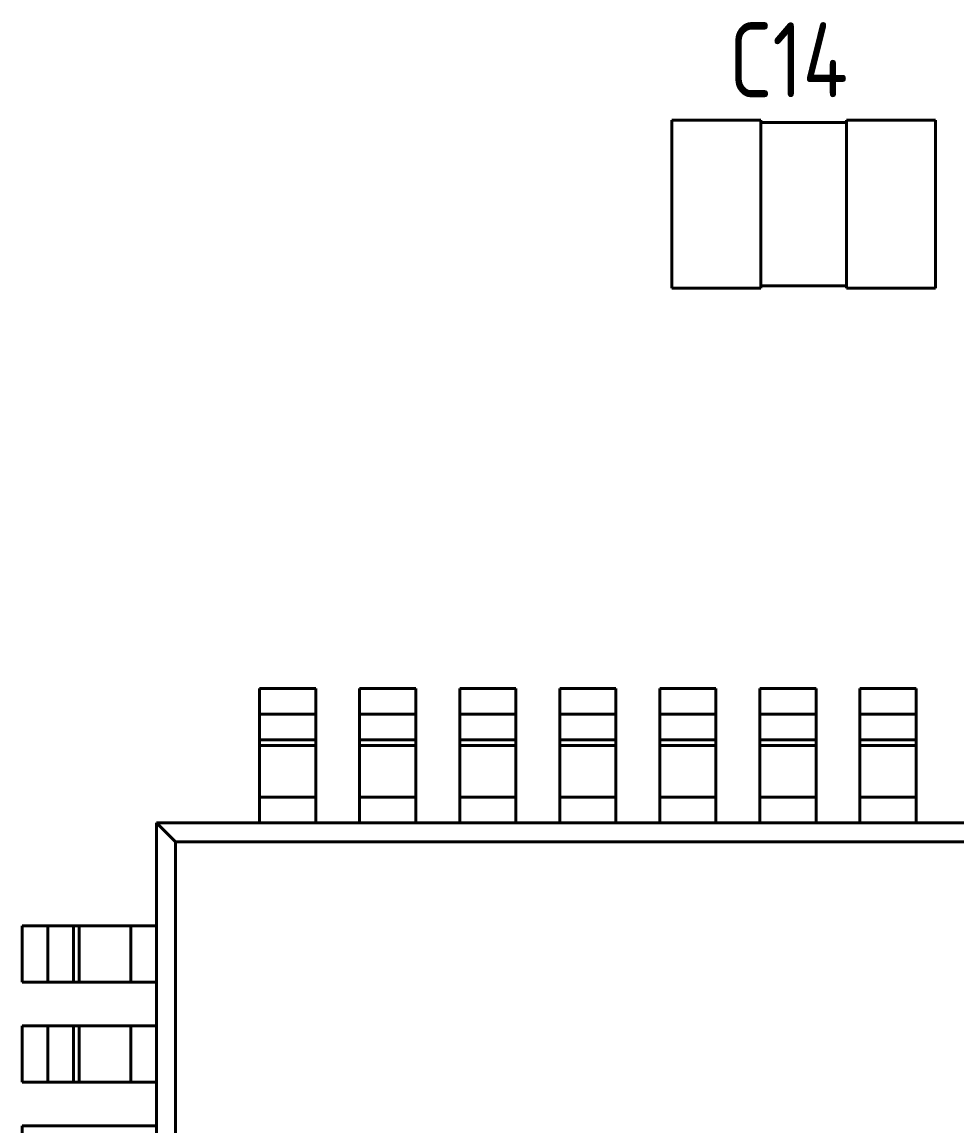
# Model space of a CAD drawing. Header units: inches. Extents: x -969 to 2045, y -594 to 12.
# Drawn here: x -794.25 to -779.3, y -172.22 to -154.55 of the extents above; entities that cross this region are included whole.
import ezdxf

# ---------------------------------------------------------------- set-up
doc = ezdxf.new("R2010")
doc.units = ezdxf.units.IN
doc.header["$MEASUREMENT"] = 0
doc.layers.add('Основная', color=7, linetype='Continuous', lineweight=40)
doc.styles.add('GOST type A0', font='gost.TTF', dxfattribs={"height": 2.116667})

msp = doc.modelspace()

# ---------------------------------------------------------------- linework, layer by layer
at = {"layer": 'Основная'}
for p, q in [((-782.432, -156.121), (-783.854, -156.121)), ((-783.854, -156.121), (-783.854, -158.813)), ((-783.854, -156.121), (-783.854, -158.813)), ((-782.432, -156.121), (-783.854, -156.121)), ((-782.432, -156.121), (-783.854, -156.121)), ((-783.854, -156.121), (-783.854, -158.813)), ((-783.854, -156.121), (-783.854, -158.813)), ((-782.432, -156.121), (-783.854, -156.121)), ((-782.432, -156.159), (-782.432, -156.121)), ((-782.432, -156.121), (-782.432, -158.813)), ((-782.432, -156.159), (-782.432, -156.121)), ((-782.432, -156.121), (-782.432, -158.813)), ((-779.638, -156.121), (-781.06, -156.121)), ((-781.06, -156.121), (-781.06, -156.159)), ((-781.06, -156.121), (-781.06, -158.813)), ((-779.638, -156.121), (-781.06, -156.121)), ((-779.638, -156.121), (-781.06, -156.121)), ((-781.06, -156.121), (-781.06, -156.159)), ((-781.06, -156.121), (-781.06, -158.813)), ((-779.638, -156.121), (-781.06, -156.121)), ((-779.638, -158.813), (-779.638, -156.121)), ((-779.638, -156.121), (-779.638, -158.813)), ((-779.638, -158.813), (-779.638, -156.121)), ((-779.638, -156.121), (-779.638, -158.813)), ((-781.06, -156.159), (-782.432, -156.159)), ((-781.06, -156.159), (-782.432, -156.159)), ((-781.06, -156.159), (-782.432, -156.159)), ((-781.06, -156.159), (-782.432, -156.159)), ((-782.432, -158.813), (-782.432, -158.775)), ((-782.432, -158.775), (-781.06, -158.775)), ((-781.06, -158.775), (-782.432, -158.775)), ((-782.432, -158.813), (-782.432, -158.775)), ((-782.432, -158.775), (-781.06, -158.775)), ((-781.06, -158.775), (-782.432, -158.775)), ((-781.06, -158.775), (-781.06, -158.813)), ((-781.06, -158.775), (-781.06, -158.813)), ((-783.854, -158.813), (-782.432, -158.813)), ((-782.432, -158.813), (-783.854, -158.813)), ((-783.854, -158.813), (-782.432, -158.813)), ((-782.432, -158.813), (-783.854, -158.813)), ((-781.06, -158.813), (-779.638, -158.813)), ((-779.638, -158.813), (-781.06, -158.813)), ((-781.06, -158.813), (-779.638, -158.813)), ((-779.638, -158.813), (-781.06, -158.813)), ((-789.549, -165.217), (-790.449, -165.217)), ((-790.449, -165.217), (-790.449, -167.367)), ((-790.449, -165.217), (-790.449, -165.629)), ((-789.549, -165.217), (-790.449, -165.217)), ((-789.549, -165.217), (-790.449, -165.217)), ((-790.449, -165.217), (-790.449, -167.367)), ((-790.449, -165.217), (-790.449, -165.629)), ((-789.549, -165.217), (-790.449, -165.217)), ((-789.549, -167.367), (-789.549, -165.217)), ((-789.549, -165.217), (-789.549, -165.629)), ((-789.549, -167.367), (-789.549, -165.217)), ((-789.549, -165.217), (-789.549, -165.629)), ((-787.949, -165.217), (-788.849, -165.217)), ((-788.849, -165.217), (-788.849, -167.367)), ((-788.849, -165.217), (-788.849, -165.629)), ((-787.949, -165.217), (-788.849, -165.217)), ((-787.949, -165.217), (-788.849, -165.217)), ((-788.849, -165.217), (-788.849, -167.367)), ((-788.849, -165.217), (-788.849, -165.629)), ((-787.949, -165.217), (-788.849, -165.217)), ((-787.949, -167.367), (-787.949, -165.217)), ((-787.949, -165.217), (-787.949, -165.629)), ((-787.949, -167.367), (-787.949, -165.217)), ((-787.949, -165.217), (-787.949, -165.629)), ((-786.349, -165.217), (-787.249, -165.217)), ((-787.249, -165.217), (-787.249, -167.367)), ((-787.249, -165.217), (-787.249, -165.629)), ((-786.349, -165.217), (-787.249, -165.217)), ((-786.349, -165.217), (-787.249, -165.217)), ((-787.249, -165.217), (-787.249, -167.367)), ((-787.249, -165.217), (-787.249, -165.629)), ((-786.349, -165.217), (-787.249, -165.217)), ((-786.349, -167.367), (-786.349, -165.217)), ((-786.349, -165.217), (-786.349, -165.629)), ((-786.349, -167.367), (-786.349, -165.217)), ((-786.349, -165.217), (-786.349, -165.629)), ((-784.749, -165.217), (-785.649, -165.217)), ((-785.649, -165.217), (-785.649, -167.367)), ((-785.649, -165.217), (-785.649, -165.629)), ((-785.649, -165.217), (-784.749, -165.217)), ((-784.749, -165.217), (-785.649, -165.217)), ((-785.649, -165.217), (-785.649, -167.367)), ((-785.649, -165.217), (-785.649, -165.629)), ((-785.649, -165.217), (-784.749, -165.217)), ((-784.749, -167.367), (-784.749, -165.217)), ((-784.749, -165.217), (-784.749, -165.629)), ((-784.749, -167.367), (-784.749, -165.217)), ((-784.749, -165.217), (-784.749, -165.629)), ((-783.149, -165.217), (-784.049, -165.217)), ((-784.049, -165.217), (-784.049, -167.367)), ((-784.049, -165.217), (-784.049, -165.629)), ((-783.149, -165.217), (-784.049, -165.217)), ((-783.149, -165.217), (-784.049, -165.217)), ((-784.049, -165.217), (-784.049, -167.367)), ((-784.049, -165.217), (-784.049, -165.629)), ((-783.149, -165.217), (-784.049, -165.217)), ((-783.149, -167.367), (-783.149, -165.217)), ((-783.149, -165.217), (-783.149, -165.629)), ((-783.149, -167.367), (-783.149, -165.217)), ((-783.149, -165.217), (-783.149, -165.629)), ((-781.549, -165.217), (-782.449, -165.217)), ((-782.449, -165.217), (-782.449, -167.367)), ((-782.449, -165.217), (-782.449, -165.629)), ((-781.549, -165.217), (-782.449, -165.217)), ((-781.549, -165.217), (-782.449, -165.217)), ((-782.449, -165.217), (-782.449, -167.367)), ((-782.449, -165.217), (-782.449, -165.629)), ((-781.549, -165.217), (-782.449, -165.217)), ((-781.549, -167.367), (-781.549, -165.217)), ((-781.549, -165.217), (-781.549, -165.629)), ((-781.549, -167.367), (-781.549, -165.217)), ((-781.549, -165.217), (-781.549, -165.629)), ((-779.949, -165.217), (-780.849, -165.217)), ((-780.849, -165.217), (-780.849, -167.367)), ((-780.849, -165.217), (-780.849, -165.629)), ((-779.949, -165.217), (-780.849, -165.217)), ((-779.949, -165.217), (-780.849, -165.217)), ((-780.849, -165.217), (-780.849, -167.367)), ((-780.849, -165.217), (-780.849, -165.629)), ((-779.949, -165.217), (-780.849, -165.217)), ((-779.949, -167.367), (-779.949, -165.217)), ((-779.949, -165.217), (-779.949, -165.629)), ((-779.949, -167.367), (-779.949, -165.217)), ((-779.949, -165.217), (-779.949, -165.629)), ((-790.449, -165.629), (-790.449, -165.739)), ((-789.549, -165.629), (-790.449, -165.629)), ((-790.449, -165.629), (-790.449, -165.739)), ((-789.549, -165.629), (-790.449, -165.629)), ((-789.549, -165.629), (-789.549, -165.739)), ((-789.549, -165.629), (-789.549, -165.739)), ((-788.849, -165.629), (-788.849, -165.739)), ((-787.949, -165.629), (-788.849, -165.629)), ((-788.849, -165.629), (-788.849, -165.739)), ((-787.949, -165.629), (-788.849, -165.629)), ((-787.949, -165.629), (-787.949, -165.739)), ((-787.949, -165.629), (-787.949, -165.739)), ((-787.249, -165.629), (-787.249, -165.739)), ((-786.349, -165.629), (-787.249, -165.629)), ((-787.249, -165.629), (-787.249, -165.739)), ((-786.349, -165.629), (-787.249, -165.629)), ((-786.349, -165.629), (-786.349, -165.739)), ((-786.349, -165.629), (-786.349, -165.739)), ((-785.649, -165.629), (-785.649, -165.739)), ((-785.649, -165.629), (-784.749, -165.629)), ((-785.649, -165.629), (-785.649, -165.739)), ((-785.649, -165.629), (-784.749, -165.629)), ((-784.749, -165.629), (-784.749, -165.739)), ((-784.749, -165.629), (-784.749, -165.739)), ((-784.049, -165.629), (-784.049, -165.739)), ((-783.149, -165.629), (-784.049, -165.629)), ((-784.049, -165.629), (-784.049, -165.739)), ((-783.149, -165.629), (-784.049, -165.629)), ((-783.149, -165.629), (-783.149, -165.739)), ((-783.149, -165.629), (-783.149, -165.739)), ((-782.449, -165.629), (-782.449, -165.739)), ((-781.549, -165.629), (-782.449, -165.629)), ((-782.449, -165.629), (-782.449, -165.739)), ((-781.549, -165.629), (-782.449, -165.629)), ((-781.549, -165.629), (-781.549, -165.739)), ((-781.549, -165.629), (-781.549, -165.739)), ((-780.849, -165.629), (-780.849, -165.739)), ((-779.949, -165.629), (-780.849, -165.629)), ((-780.849, -165.629), (-780.849, -165.739)), ((-779.949, -165.629), (-780.849, -165.629)), ((-779.949, -165.629), (-779.949, -165.739)), ((-779.949, -165.629), (-779.949, -165.739)), ((-790.449, -165.739), (-790.449, -165.843)), ((-790.449, -165.739), (-790.449, -165.843)), ((-790.449, -165.843), (-790.449, -165.931)), ((-790.449, -165.843), (-790.449, -165.931)), ((-789.549, -165.739), (-789.549, -165.843)), ((-789.549, -165.739), (-789.549, -165.843)), ((-789.549, -165.843), (-789.549, -165.931)), ((-789.549, -165.843), (-789.549, -165.931)), ((-788.849, -165.739), (-788.849, -165.843)), ((-788.849, -165.739), (-788.849, -165.843)), ((-788.849, -165.843), (-788.849, -165.931)), ((-788.849, -165.843), (-788.849, -165.931)), ((-787.949, -165.739), (-787.949, -165.843)), ((-787.949, -165.739), (-787.949, -165.843)), ((-787.949, -165.843), (-787.949, -165.931)), ((-787.949, -165.843), (-787.949, -165.931)), ((-787.249, -165.739), (-787.249, -165.843)), ((-787.249, -165.739), (-787.249, -165.843)), ((-787.249, -165.843), (-787.249, -165.931)), ((-787.249, -165.843), (-787.249, -165.931)), ((-786.349, -165.739), (-786.349, -165.843)), ((-786.349, -165.739), (-786.349, -165.843)), ((-786.349, -165.843), (-786.349, -165.931)), ((-786.349, -165.843), (-786.349, -165.931)), ((-785.649, -165.739), (-785.649, -165.843)), ((-785.649, -165.739), (-785.649, -165.843)), ((-785.649, -165.843), (-785.649, -165.931)), ((-785.649, -165.843), (-785.649, -165.931)), ((-784.749, -165.739), (-784.749, -165.843)), ((-784.749, -165.739), (-784.749, -165.843)), ((-784.749, -165.843), (-784.749, -165.931)), ((-784.749, -165.843), (-784.749, -165.931)), ((-784.049, -165.739), (-784.049, -165.843)), ((-784.049, -165.739), (-784.049, -165.843)), ((-784.049, -165.843), (-784.049, -165.931)), ((-784.049, -165.843), (-784.049, -165.931)), ((-783.149, -165.739), (-783.149, -165.843)), ((-783.149, -165.739), (-783.149, -165.843)), ((-783.149, -165.843), (-783.149, -165.931)), ((-783.149, -165.843), (-783.149, -165.931)), ((-782.449, -165.739), (-782.449, -165.843)), ((-782.449, -165.739), (-782.449, -165.843)), ((-782.449, -165.843), (-782.449, -165.931)), ((-782.449, -165.843), (-782.449, -165.931)), ((-781.549, -165.739), (-781.549, -165.843)), ((-781.549, -165.739), (-781.549, -165.843)), ((-781.549, -165.843), (-781.549, -165.931)), ((-781.549, -165.843), (-781.549, -165.931)), ((-780.849, -165.739), (-780.849, -165.843)), ((-780.849, -165.739), (-780.849, -165.843)), ((-780.849, -165.843), (-780.849, -165.931)), ((-780.849, -165.843), (-780.849, -165.931)), ((-779.949, -165.739), (-779.949, -165.843)), ((-779.949, -165.739), (-779.949, -165.843)), ((-779.949, -165.843), (-779.949, -165.931)), ((-779.949, -165.843), (-779.949, -165.931)), ((-790.449, -165.931), (-790.449, -165.999)), ((-790.449, -165.931), (-790.449, -165.999)), ((-790.449, -165.999), (-790.449, -166.041)), ((-790.449, -165.999), (-790.449, -166.041)), ((-790.449, -166.041), (-790.449, -166.131)), ((-789.549, -166.041), (-790.449, -166.041)), ((-790.449, -166.041), (-790.449, -166.131)), ((-789.549, -166.041), (-790.449, -166.041)), ((-789.549, -165.931), (-789.549, -165.999)), ((-789.549, -165.931), (-789.549, -165.999)), ((-789.549, -165.999), (-789.549, -166.041)), ((-789.549, -165.999), (-789.549, -166.041)), ((-789.549, -166.041), (-789.549, -166.131)), ((-789.549, -166.041), (-789.549, -166.131)), ((-788.849, -165.931), (-788.849, -165.999)), ((-788.849, -165.931), (-788.849, -165.999)), ((-788.849, -165.999), (-788.849, -166.041)), ((-788.849, -165.999), (-788.849, -166.041)), ((-788.849, -166.041), (-788.849, -166.131)), ((-787.949, -166.041), (-788.849, -166.041)), ((-788.849, -166.041), (-788.849, -166.131)), ((-787.949, -166.041), (-788.849, -166.041)), ((-787.949, -165.931), (-787.949, -165.999)), ((-787.949, -165.931), (-787.949, -165.999)), ((-787.949, -165.999), (-787.949, -166.041)), ((-787.949, -165.999), (-787.949, -166.041)), ((-787.949, -166.041), (-787.949, -166.131)), ((-787.949, -166.041), (-787.949, -166.131)), ((-787.249, -165.931), (-787.249, -165.999)), ((-787.249, -165.931), (-787.249, -165.999)), ((-787.249, -165.999), (-787.249, -166.041)), ((-787.249, -165.999), (-787.249, -166.041)), ((-787.249, -166.041), (-787.249, -166.131)), ((-786.349, -166.041), (-787.249, -166.041)), ((-787.249, -166.041), (-787.249, -166.131)), ((-786.349, -166.041), (-787.249, -166.041)), ((-786.349, -165.931), (-786.349, -165.999)), ((-786.349, -165.931), (-786.349, -165.999)), ((-786.349, -165.999), (-786.349, -166.041)), ((-786.349, -165.999), (-786.349, -166.041)), ((-786.349, -166.041), (-786.349, -166.131)), ((-786.349, -166.041), (-786.349, -166.131)), ((-785.649, -165.931), (-785.649, -165.999)), ((-785.649, -165.931), (-785.649, -165.999)), ((-785.649, -165.999), (-785.649, -166.041)), ((-785.649, -165.999), (-785.649, -166.041)), ((-785.649, -166.041), (-785.649, -166.131)), ((-785.649, -166.041), (-784.749, -166.041)), ((-785.649, -166.041), (-785.649, -166.131)), ((-785.649, -166.041), (-784.749, -166.041)), ((-784.749, -165.931), (-784.749, -165.999)), ((-784.749, -165.931), (-784.749, -165.999)), ((-784.749, -165.999), (-784.749, -166.041)), ((-784.749, -165.999), (-784.749, -166.041)), ((-784.749, -166.041), (-784.749, -166.131)), ((-784.749, -166.041), (-784.749, -166.131)), ((-784.049, -165.931), (-784.049, -165.999)), ((-784.049, -165.931), (-784.049, -165.999)), ((-784.049, -165.999), (-784.049, -166.041)), ((-784.049, -165.999), (-784.049, -166.041)), ((-784.049, -166.041), (-784.049, -166.131)), ((-783.149, -166.041), (-784.049, -166.041)), ((-784.049, -166.041), (-784.049, -166.131)), ((-783.149, -166.041), (-784.049, -166.041)), ((-783.149, -165.931), (-783.149, -165.999)), ((-783.149, -165.931), (-783.149, -165.999)), ((-783.149, -165.999), (-783.149, -166.041)), ((-783.149, -165.999), (-783.149, -166.041)), ((-783.149, -166.041), (-783.149, -166.131)), ((-783.149, -166.041), (-783.149, -166.131)), ((-782.449, -165.931), (-782.449, -165.999)), ((-782.449, -165.931), (-782.449, -165.999)), ((-782.449, -165.999), (-782.449, -166.041)), ((-782.449, -165.999), (-782.449, -166.041)), ((-782.449, -166.041), (-782.449, -166.131)), ((-781.549, -166.041), (-782.449, -166.041)), ((-782.449, -166.041), (-782.449, -166.131)), ((-781.549, -166.041), (-782.449, -166.041)), ((-781.549, -165.931), (-781.549, -165.999)), ((-781.549, -165.931), (-781.549, -165.999)), ((-781.549, -165.999), (-781.549, -166.041)), ((-781.549, -165.999), (-781.549, -166.041)), ((-781.549, -166.041), (-781.549, -166.131)), ((-781.549, -166.041), (-781.549, -166.131)), ((-780.849, -165.931), (-780.849, -165.999)), ((-780.849, -165.931), (-780.849, -165.999)), ((-780.849, -165.999), (-780.849, -166.041)), ((-780.849, -165.999), (-780.849, -166.041)), ((-780.849, -166.041), (-780.849, -166.131)), ((-779.949, -166.041), (-780.849, -166.041)), ((-780.849, -166.041), (-780.849, -166.131)), ((-779.949, -166.041), (-780.849, -166.041)), ((-779.949, -165.931), (-779.949, -165.999)), ((-779.949, -165.931), (-779.949, -165.999)), ((-779.949, -165.999), (-779.949, -166.041)), ((-779.949, -165.999), (-779.949, -166.041)), ((-779.949, -166.041), (-779.949, -166.131)), ((-779.949, -166.041), (-779.949, -166.131)), ((-790.449, -166.131), (-790.449, -166.217)), ((-789.549, -166.131), (-790.449, -166.131)), ((-790.449, -166.131), (-790.449, -166.217)), ((-789.549, -166.131), (-790.449, -166.131)), ((-790.449, -166.217), (-790.449, -166.351)), ((-790.449, -166.217), (-790.449, -166.351)), ((-789.549, -166.131), (-789.549, -166.217)), ((-789.549, -166.131), (-789.549, -166.217)), ((-789.549, -166.217), (-789.549, -166.351)), ((-789.549, -166.217), (-789.549, -166.351)), ((-788.849, -166.131), (-788.849, -166.217)), ((-787.949, -166.131), (-788.849, -166.131)), ((-788.849, -166.131), (-788.849, -166.217)), ((-787.949, -166.131), (-788.849, -166.131)), ((-788.849, -166.217), (-788.849, -166.351)), ((-788.849, -166.217), (-788.849, -166.351)), ((-787.949, -166.131), (-787.949, -166.217)), ((-787.949, -166.131), (-787.949, -166.217)), ((-787.949, -166.217), (-787.949, -166.351)), ((-787.949, -166.217), (-787.949, -166.351)), ((-787.249, -166.131), (-787.249, -166.217)), ((-786.349, -166.131), (-787.249, -166.131)), ((-787.249, -166.131), (-787.249, -166.217)), ((-786.349, -166.131), (-787.249, -166.131)), ((-787.249, -166.217), (-787.249, -166.351)), ((-787.249, -166.217), (-787.249, -166.351)), ((-786.349, -166.131), (-786.349, -166.217)), ((-786.349, -166.131), (-786.349, -166.217)), ((-786.349, -166.217), (-786.349, -166.351)), ((-786.349, -166.217), (-786.349, -166.351)), ((-785.649, -166.131), (-785.649, -166.217)), ((-785.649, -166.131), (-784.749, -166.131)), ((-785.649, -166.131), (-785.649, -166.217)), ((-785.649, -166.131), (-784.749, -166.131)), ((-785.649, -166.217), (-785.649, -166.351)), ((-785.649, -166.217), (-785.649, -166.351)), ((-784.749, -166.131), (-784.749, -166.217)), ((-784.749, -166.131), (-784.749, -166.217)), ((-784.749, -166.217), (-784.749, -166.351)), ((-784.749, -166.217), (-784.749, -166.351)), ((-784.049, -166.131), (-784.049, -166.217)), ((-783.149, -166.131), (-784.049, -166.131)), ((-784.049, -166.131), (-784.049, -166.217)), ((-783.149, -166.131), (-784.049, -166.131)), ((-784.049, -166.217), (-784.049, -166.351)), ((-784.049, -166.217), (-784.049, -166.351)), ((-783.149, -166.131), (-783.149, -166.217)), ((-783.149, -166.131), (-783.149, -166.217)), ((-783.149, -166.217), (-783.149, -166.351)), ((-783.149, -166.217), (-783.149, -166.351)), ((-782.449, -166.131), (-782.449, -166.217)), ((-781.549, -166.131), (-782.449, -166.131)), ((-782.449, -166.131), (-782.449, -166.217)), ((-781.549, -166.131), (-782.449, -166.131)), ((-782.449, -166.217), (-782.449, -166.351)), ((-782.449, -166.217), (-782.449, -166.351)), ((-781.549, -166.131), (-781.549, -166.217)), ((-781.549, -166.131), (-781.549, -166.217)), ((-781.549, -166.217), (-781.549, -166.351)), ((-781.549, -166.217), (-781.549, -166.351)), ((-780.849, -166.131), (-780.849, -166.217)), ((-779.949, -166.131), (-780.849, -166.131)), ((-780.849, -166.131), (-780.849, -166.217)), ((-779.949, -166.131), (-780.849, -166.131)), ((-780.849, -166.217), (-780.849, -166.351)), ((-780.849, -166.217), (-780.849, -166.351)), ((-779.949, -166.131), (-779.949, -166.217)), ((-779.949, -166.131), (-779.949, -166.217)), ((-779.949, -166.217), (-779.949, -166.351)), ((-779.949, -166.217), (-779.949, -166.351)), ((-790.449, -166.351), (-790.449, -166.529)), ((-790.449, -166.351), (-790.449, -166.529)), ((-789.549, -166.351), (-789.549, -166.529)), ((-789.549, -166.351), (-789.549, -166.529)), ((-788.849, -166.351), (-788.849, -166.529)), ((-788.849, -166.351), (-788.849, -166.529)), ((-787.949, -166.351), (-787.949, -166.529)), ((-787.949, -166.351), (-787.949, -166.529)), ((-787.249, -166.351), (-787.249, -166.529)), ((-787.249, -166.351), (-787.249, -166.529)), ((-786.349, -166.351), (-786.349, -166.529)), ((-786.349, -166.351), (-786.349, -166.529)), ((-785.649, -166.351), (-785.649, -166.529)), ((-785.649, -166.351), (-785.649, -166.529)), ((-784.749, -166.351), (-784.749, -166.529)), ((-784.749, -166.351), (-784.749, -166.529)), ((-784.049, -166.351), (-784.049, -166.529)), ((-784.049, -166.351), (-784.049, -166.529)), ((-783.149, -166.351), (-783.149, -166.529)), ((-783.149, -166.351), (-783.149, -166.529)), ((-782.449, -166.351), (-782.449, -166.529)), ((-782.449, -166.351), (-782.449, -166.529)), ((-781.549, -166.351), (-781.549, -166.529)), ((-781.549, -166.351), (-781.549, -166.529)), ((-780.849, -166.351), (-780.849, -166.529)), ((-780.849, -166.351), (-780.849, -166.529)), ((-779.949, -166.351), (-779.949, -166.529)), ((-779.949, -166.351), (-779.949, -166.529)), ((-790.449, -166.529), (-790.449, -166.735)), ((-790.449, -166.529), (-790.449, -166.735)), ((-789.549, -166.529), (-789.549, -166.735)), ((-789.549, -166.529), (-789.549, -166.735)), ((-788.849, -166.529), (-788.849, -166.735)), ((-788.849, -166.529), (-788.849, -166.735)), ((-787.949, -166.529), (-787.949, -166.735)), ((-787.949, -166.529), (-787.949, -166.735)), ((-787.249, -166.529), (-787.249, -166.735)), ((-787.249, -166.529), (-787.249, -166.735)), ((-786.349, -166.529), (-786.349, -166.735)), ((-786.349, -166.529), (-786.349, -166.735)), ((-785.649, -166.529), (-785.649, -166.735)), ((-785.649, -166.529), (-785.649, -166.735)), ((-784.749, -166.529), (-784.749, -166.735)), ((-784.749, -166.529), (-784.749, -166.735)), ((-784.049, -166.529), (-784.049, -166.735)), ((-784.049, -166.529), (-784.049, -166.735)), ((-783.149, -166.529), (-783.149, -166.735)), ((-783.149, -166.529), (-783.149, -166.735)), ((-782.449, -166.529), (-782.449, -166.735)), ((-782.449, -166.529), (-782.449, -166.735)), ((-781.549, -166.529), (-781.549, -166.735)), ((-781.549, -166.529), (-781.549, -166.735)), ((-780.849, -166.529), (-780.849, -166.735)), ((-780.849, -166.529), (-780.849, -166.735)), ((-779.949, -166.529), (-779.949, -166.735)), ((-779.949, -166.529), (-779.949, -166.735)), ((-790.449, -166.735), (-790.449, -166.955)), ((-790.449, -166.735), (-790.449, -166.955)), ((-789.549, -166.735), (-789.549, -166.955)), ((-789.549, -166.735), (-789.549, -166.955)), ((-788.849, -166.735), (-788.849, -166.955)), ((-788.849, -166.735), (-788.849, -166.955)), ((-787.949, -166.735), (-787.949, -166.955)), ((-787.949, -166.735), (-787.949, -166.955)), ((-787.249, -166.735), (-787.249, -166.955)), ((-787.249, -166.735), (-787.249, -166.955)), ((-786.349, -166.735), (-786.349, -166.955)), ((-786.349, -166.735), (-786.349, -166.955)), ((-785.649, -166.735), (-785.649, -166.955)), ((-785.649, -166.735), (-785.649, -166.955)), ((-784.749, -166.735), (-784.749, -166.955)), ((-784.749, -166.735), (-784.749, -166.955)), ((-784.049, -166.735), (-784.049, -166.955)), ((-784.049, -166.735), (-784.049, -166.955)), ((-783.149, -166.735), (-783.149, -166.955)), ((-783.149, -166.735), (-783.149, -166.955)), ((-782.449, -166.735), (-782.449, -166.955)), ((-782.449, -166.735), (-782.449, -166.955)), ((-781.549, -166.735), (-781.549, -166.955)), ((-781.549, -166.735), (-781.549, -166.955)), ((-780.849, -166.735), (-780.849, -166.955)), ((-780.849, -166.735), (-780.849, -166.955)), ((-779.949, -166.735), (-779.949, -166.955)), ((-779.949, -166.735), (-779.949, -166.955)), ((-790.449, -166.955), (-790.449, -167.367)), ((-789.549, -166.955), (-790.449, -166.955)), ((-790.449, -166.955), (-790.449, -167.367)), ((-789.549, -166.955), (-790.449, -166.955)), ((-789.549, -166.955), (-789.549, -167.367)), ((-789.549, -166.955), (-789.549, -167.367)), ((-788.849, -166.955), (-788.849, -167.367)), ((-787.949, -166.955), (-788.849, -166.955)), ((-788.849, -166.955), (-788.849, -167.367)), ((-787.949, -166.955), (-788.849, -166.955)), ((-787.949, -166.955), (-787.949, -167.367)), ((-787.949, -166.955), (-787.949, -167.367)), ((-787.249, -166.955), (-787.249, -167.367)), ((-786.349, -166.955), (-787.249, -166.955)), ((-787.249, -166.955), (-787.249, -167.367)), ((-786.349, -166.955), (-787.249, -166.955)), ((-786.349, -166.955), (-786.349, -167.367)), ((-786.349, -166.955), (-786.349, -167.367)), ((-785.649, -166.955), (-785.649, -167.367)), ((-785.649, -166.955), (-784.749, -166.955)), ((-785.649, -166.955), (-785.649, -167.367)), ((-785.649, -166.955), (-784.749, -166.955)), ((-784.749, -166.955), (-784.749, -167.367)), ((-784.749, -166.955), (-784.749, -167.367)), ((-784.049, -166.955), (-784.049, -167.367)), ((-783.149, -166.955), (-784.049, -166.955)), ((-784.049, -166.955), (-784.049, -167.367)), ((-783.149, -166.955), (-784.049, -166.955)), ((-783.149, -166.955), (-783.149, -167.367)), ((-783.149, -166.955), (-783.149, -167.367)), ((-782.449, -166.955), (-782.449, -167.367)), ((-781.549, -166.955), (-782.449, -166.955)), ((-782.449, -166.955), (-782.449, -167.367)), ((-781.549, -166.955), (-782.449, -166.955)), ((-781.549, -166.955), (-781.549, -167.367)), ((-781.549, -166.955), (-781.549, -167.367)), ((-780.849, -166.955), (-780.849, -167.367)), ((-779.949, -166.955), (-780.849, -166.955)), ((-780.849, -166.955), (-780.849, -167.367)), ((-779.949, -166.955), (-780.849, -166.955)), ((-779.949, -166.955), (-779.949, -167.367)), ((-779.949, -166.955), (-779.949, -167.367)), ((-790.449, -167.367), (-792.099, -167.367)), ((-792.099, -167.367), (-792.099, -169.017)), ((-792.099, -167.367), (-771.899, -167.367)), ((-792.099, -167.367), (-791.795, -167.671)), ((-792.099, -167.367), (-792.099, -187.567)), ((-790.449, -167.367), (-792.099, -167.367)), ((-792.099, -167.367), (-792.099, -169.017)), ((-792.099, -167.367), (-771.899, -167.367)), ((-792.099, -167.367), (-791.795, -167.671)), ((-792.099, -167.367), (-792.099, -187.567)), ((-788.849, -167.367), (-789.549, -167.367)), ((-788.849, -167.367), (-789.549, -167.367)), ((-787.249, -167.367), (-787.949, -167.367)), ((-787.249, -167.367), (-787.949, -167.367)), ((-785.649, -167.367), (-786.349, -167.367)), ((-785.649, -167.367), (-786.349, -167.367)), ((-784.049, -167.367), (-784.749, -167.367)), ((-784.049, -167.367), (-784.749, -167.367)), ((-782.449, -167.367), (-783.149, -167.367)), ((-782.449, -167.367), (-783.149, -167.367)), ((-780.849, -167.367), (-781.549, -167.367)), ((-780.849, -167.367), (-781.549, -167.367)), ((-779.249, -167.367), (-779.949, -167.367)), ((-779.249, -167.367), (-779.949, -167.367)), ((-791.795, -167.671), (-772.203, -167.671)), ((-791.795, -167.671), (-791.795, -187.263)), ((-791.795, -167.671), (-772.203, -167.671)), ((-791.795, -167.671), (-791.795, -187.263)), ((-792.099, -169.017), (-794.249, -169.017)), ((-794.249, -169.017), (-794.249, -169.917)), ((-793.837, -169.017), (-794.249, -169.017)), ((-794.249, -169.017), (-794.249, -169.917)), ((-792.099, -169.017), (-794.249, -169.017)), ((-794.249, -169.017), (-794.249, -169.917)), ((-793.837, -169.017), (-794.249, -169.017)), ((-794.249, -169.017), (-794.249, -169.917)), ((-793.727, -169.017), (-793.837, -169.017)), ((-793.837, -169.017), (-793.837, -169.917)), ((-793.727, -169.017), (-793.837, -169.017)), ((-793.837, -169.017), (-793.837, -169.917)), ((-793.623, -169.017), (-793.727, -169.017)), ((-793.623, -169.017), (-793.727, -169.017)), ((-793.535, -169.017), (-793.623, -169.017)), ((-793.535, -169.017), (-793.623, -169.017)), ((-793.467, -169.017), (-793.535, -169.017)), ((-793.467, -169.017), (-793.535, -169.017)), ((-793.425, -169.017), (-793.467, -169.017)), ((-793.425, -169.017), (-793.467, -169.017)), ((-793.335, -169.017), (-793.425, -169.017)), ((-793.425, -169.017), (-793.425, -169.917)), ((-793.335, -169.017), (-793.425, -169.017)), ((-793.425, -169.017), (-793.425, -169.917)), ((-793.249, -169.017), (-793.335, -169.017)), ((-793.335, -169.017), (-793.335, -169.917)), ((-793.249, -169.017), (-793.335, -169.017)), ((-793.335, -169.017), (-793.335, -169.917)), ((-793.115, -169.017), (-793.249, -169.017)), ((-793.115, -169.017), (-793.249, -169.017)), ((-792.937, -169.017), (-793.115, -169.017)), ((-792.937, -169.017), (-793.115, -169.017)), ((-792.937, -169.017), (-792.731, -169.017)), ((-792.937, -169.017), (-792.731, -169.017)), ((-792.511, -169.017), (-792.731, -169.017)), ((-792.511, -169.017), (-792.731, -169.017)), ((-792.099, -169.017), (-792.511, -169.017)), ((-792.511, -169.017), (-792.511, -169.917)), ((-792.099, -169.017), (-792.511, -169.017)), ((-792.511, -169.017), (-792.511, -169.917)), ((-794.249, -169.917), (-792.099, -169.917)), ((-793.837, -169.917), (-794.249, -169.917)), ((-794.249, -169.917), (-792.099, -169.917)), ((-793.837, -169.917), (-794.249, -169.917)), ((-793.727, -169.917), (-793.837, -169.917)), ((-793.727, -169.917), (-793.837, -169.917)), ((-793.623, -169.917), (-793.727, -169.917)), ((-793.623, -169.917), (-793.727, -169.917)), ((-793.535, -169.917), (-793.623, -169.917)), ((-793.535, -169.917), (-793.623, -169.917)), ((-793.467, -169.917), (-793.535, -169.917)), ((-793.467, -169.917), (-793.535, -169.917)), ((-793.425, -169.917), (-793.467, -169.917)), ((-793.425, -169.917), (-793.467, -169.917)), ((-793.335, -169.917), (-793.425, -169.917)), ((-793.335, -169.917), (-793.425, -169.917)), ((-793.249, -169.917), (-793.335, -169.917)), ((-793.249, -169.917), (-793.335, -169.917)), ((-793.115, -169.917), (-793.249, -169.917)), ((-793.115, -169.917), (-793.249, -169.917)), ((-792.937, -169.917), (-793.115, -169.917)), ((-792.937, -169.917), (-793.115, -169.917)), ((-792.731, -169.917), (-792.937, -169.917)), ((-792.731, -169.917), (-792.937, -169.917)), ((-792.511, -169.917), (-792.731, -169.917)), ((-792.511, -169.917), (-792.731, -169.917)), ((-792.099, -169.917), (-792.511, -169.917)), ((-792.099, -169.917), (-792.511, -169.917)), ((-792.099, -169.917), (-792.099, -170.617)), ((-792.099, -169.917), (-792.099, -170.617)), ((-792.099, -170.617), (-794.249, -170.617)), ((-794.249, -170.617), (-794.249, -171.517)), ((-793.837, -170.617), (-794.249, -170.617)), ((-794.249, -170.617), (-794.249, -171.517)), ((-792.099, -170.617), (-794.249, -170.617)), ((-794.249, -170.617), (-794.249, -171.517)), ((-793.837, -170.617), (-794.249, -170.617)), ((-794.249, -170.617), (-794.249, -171.517)), ((-793.727, -170.617), (-793.837, -170.617)), ((-793.837, -170.617), (-793.837, -171.517)), ((-793.727, -170.617), (-793.837, -170.617)), ((-793.837, -170.617), (-793.837, -171.517)), ((-793.623, -170.617), (-793.727, -170.617)), ((-793.623, -170.617), (-793.727, -170.617)), ((-793.535, -170.617), (-793.623, -170.617)), ((-793.535, -170.617), (-793.623, -170.617)), ((-793.467, -170.617), (-793.535, -170.617)), ((-793.467, -170.617), (-793.535, -170.617)), ((-793.425, -170.617), (-793.467, -170.617)), ((-793.425, -170.617), (-793.467, -170.617)), ((-793.335, -170.617), (-793.425, -170.617)), ((-793.425, -170.617), (-793.425, -171.517)), ((-793.335, -170.617), (-793.425, -170.617)), ((-793.425, -170.617), (-793.425, -171.517)), ((-793.249, -170.617), (-793.335, -170.617)), ((-793.335, -170.617), (-793.335, -171.517)), ((-793.249, -170.617), (-793.335, -170.617)), ((-793.335, -170.617), (-793.335, -171.517)), ((-793.115, -170.617), (-793.249, -170.617)), ((-793.115, -170.617), (-793.249, -170.617)), ((-792.937, -170.617), (-793.115, -170.617)), ((-792.937, -170.617), (-793.115, -170.617)), ((-792.731, -170.617), (-792.937, -170.617)), ((-792.731, -170.617), (-792.937, -170.617)), ((-792.511, -170.617), (-792.731, -170.617)), ((-792.511, -170.617), (-792.731, -170.617)), ((-792.099, -170.617), (-792.511, -170.617)), ((-792.511, -170.617), (-792.511, -171.517)), ((-792.099, -170.617), (-792.511, -170.617)), ((-792.511, -170.617), (-792.511, -171.517)), ((-794.249, -171.517), (-792.099, -171.517)), ((-793.837, -171.517), (-794.249, -171.517)), ((-794.249, -171.517), (-792.099, -171.517)), ((-793.837, -171.517), (-794.249, -171.517)), ((-793.727, -171.517), (-793.837, -171.517)), ((-793.727, -171.517), (-793.837, -171.517)), ((-793.623, -171.517), (-793.727, -171.517)), ((-793.623, -171.517), (-793.727, -171.517)), ((-793.535, -171.517), (-793.623, -171.517)), ((-793.535, -171.517), (-793.623, -171.517)), ((-793.467, -171.517), (-793.535, -171.517)), ((-793.467, -171.517), (-793.535, -171.517)), ((-793.425, -171.517), (-793.467, -171.517)), ((-793.425, -171.517), (-793.467, -171.517)), ((-793.335, -171.517), (-793.425, -171.517)), ((-793.335, -171.517), (-793.425, -171.517)), ((-793.249, -171.517), (-793.335, -171.517)), ((-793.249, -171.517), (-793.335, -171.517)), ((-793.115, -171.517), (-793.249, -171.517)), ((-793.115, -171.517), (-793.249, -171.517)), ((-792.937, -171.517), (-793.115, -171.517)), ((-792.937, -171.517), (-793.115, -171.517)), ((-792.731, -171.517), (-792.937, -171.517)), ((-792.731, -171.517), (-792.937, -171.517)), ((-792.511, -171.517), (-792.731, -171.517)), ((-792.511, -171.517), (-792.731, -171.517)), ((-792.099, -171.517), (-792.511, -171.517)), ((-792.099, -171.517), (-792.511, -171.517)), ((-792.099, -171.517), (-792.099, -172.217)), ((-792.099, -171.517), (-792.099, -172.217)), ((-792.099, -172.217), (-794.249, -172.217)), ((-794.249, -172.217), (-794.249, -173.117)), ((-792.099, -172.217), (-794.249, -172.217)), ((-794.249, -172.217), (-794.249, -173.117))]:
    msp.add_line(p, q, dxfattribs=at)

# ---------------------------------------------------------------- texts
at = {"layer": 'Основная', "style": 'GOST type A0'}
msp.add_text('C14', height=1.2, dxfattribs=at).set_placement((-782.942, -155.757))

doc.saveas('drawing.dxf')
